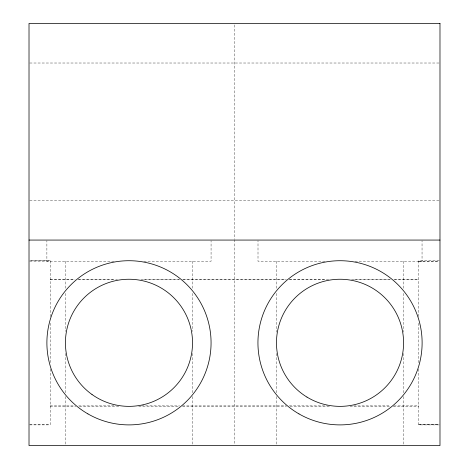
<?xml version="1.0" encoding="UTF-8"?>
<svg xmlns="http://www.w3.org/2000/svg" width="469" height="469" viewBox="0 0 469 469"><rect width="100%" height="100%" fill="white"/><g stroke="black" fill="none" stroke-linecap="round" stroke-linejoin="round"><path stroke-width="0.35" stroke-dasharray="2.35 1.76" d="M29.746 63.016L439.986 63.016M29.746 200.498L439.986 200.498M50.195 260.717L29.74 260.717L50.195 260.735L50.195 318.768M439.26 260.717L418.805 260.717L418.805 317.49M29.74 261.145L50.195 261.145M418.805 261.151L439.26 261.151M114.084 261.245L46.882 261.245L46.882 240.79M143.866 261.245L211.068 261.245L211.068 240.79M325.005 261.245L258.003 261.245L258.003 240.79M355.045 261.245L422.047 261.245L422.047 240.79M418.805 261.368L439.26 261.368M50.195 279.254L75.063 279.254M78.716 279.254L117.479 279.254M140.888 279.254L179.645 279.254M182.57 279.254L286.43 279.254M289.355 279.254L328.845 279.254M351.521 279.254L390.284 279.254M393.937 279.254L418.805 279.254M50.195 279.759L74.331 279.7M77.989 279.7L114.553 279.759M143.813 279.7L179.645 279.759M183.303 279.759L285.697 279.7M289.355 279.7L325.187 279.759M354.447 279.7L391.011 279.759M394.669 279.7L418.805 279.759M50.195 405.855L75.063 405.914M78.716 405.914L116.019 405.855M141.615 405.855L179.645 405.914M182.57 405.914L286.43 405.855M289.355 405.855L327.385 405.914M353.714 405.914L390.284 405.855M393.937 405.914L418.805 405.855M50.195 406.359L75.79 406.359M79.449 406.359L119.677 406.359M138.689 406.359L178.918 406.359M182.57 406.359L286.43 406.359M290.082 406.359L330.311 406.359M350.056 406.359L389.551 406.359M393.21 406.359L418.805 406.359M418.805 424.24L439.26 424.24M29.74 424.468L50.195 424.468M418.805 424.457L439.26 424.457M29.74 424.896L50.195 424.879L50.195 367.567M439.26 424.896L418.805 424.896L418.805 368.511M418.805 323.299L418.805 364.05M403.522 261.245L403.522 289.766M403.522 293.424L403.522 332.187M403.522 353.397L403.522 392.893M403.522 396.551L403.522 445.55M276.528 261.245L276.528 289.766M276.528 293.424L276.528 332.187M276.528 353.397L276.528 392.893M276.528 396.551L276.528 445.55M234.5 24.916L234.5 238.897M234.5 239.63L234.5 444.817M192.308 261.245L192.308 289.766M192.308 293.424L192.308 331.454M192.308 353.397L192.308 392.893M192.308 396.551L192.308 445.55M65.642 261.245L65.642 289.766M65.642 293.424L65.642 331.454M65.642 353.397L65.642 392.893M65.642 396.551L65.642 445.55M50.195 323.235L50.195 362.584"/><path stroke-width="0.7" d="M29.014 240.064L439.986 240.064M439.986 23.45L29.014 23.45L29.014 445.55L439.986 445.55L439.986 23.45M298.982 413.898A82.093 82.093 0 0 0 422.118 342.804A82.093 82.093 0 0 0 298.982 271.715A82.093 82.093 0 0 0 298.982 413.898M87.932 413.898A82.093 82.093 0 0 0 211.068 342.804A82.093 82.093 0 0 0 87.932 271.715A82.093 82.093 0 0 0 87.932 413.898M92.012 394.505A63.555 63.555 0 0 0 192.231 348.965A63.555 63.555 0 0 0 102.682 284.947A63.555 63.555 0 0 0 92.012 394.505M306.972 397.091A63.555 63.555 0 0 0 403.563 344.287A63.555 63.555 0 0 0 309.54 287.04A63.555 63.555 0 0 0 306.972 397.091"/></g></svg>
